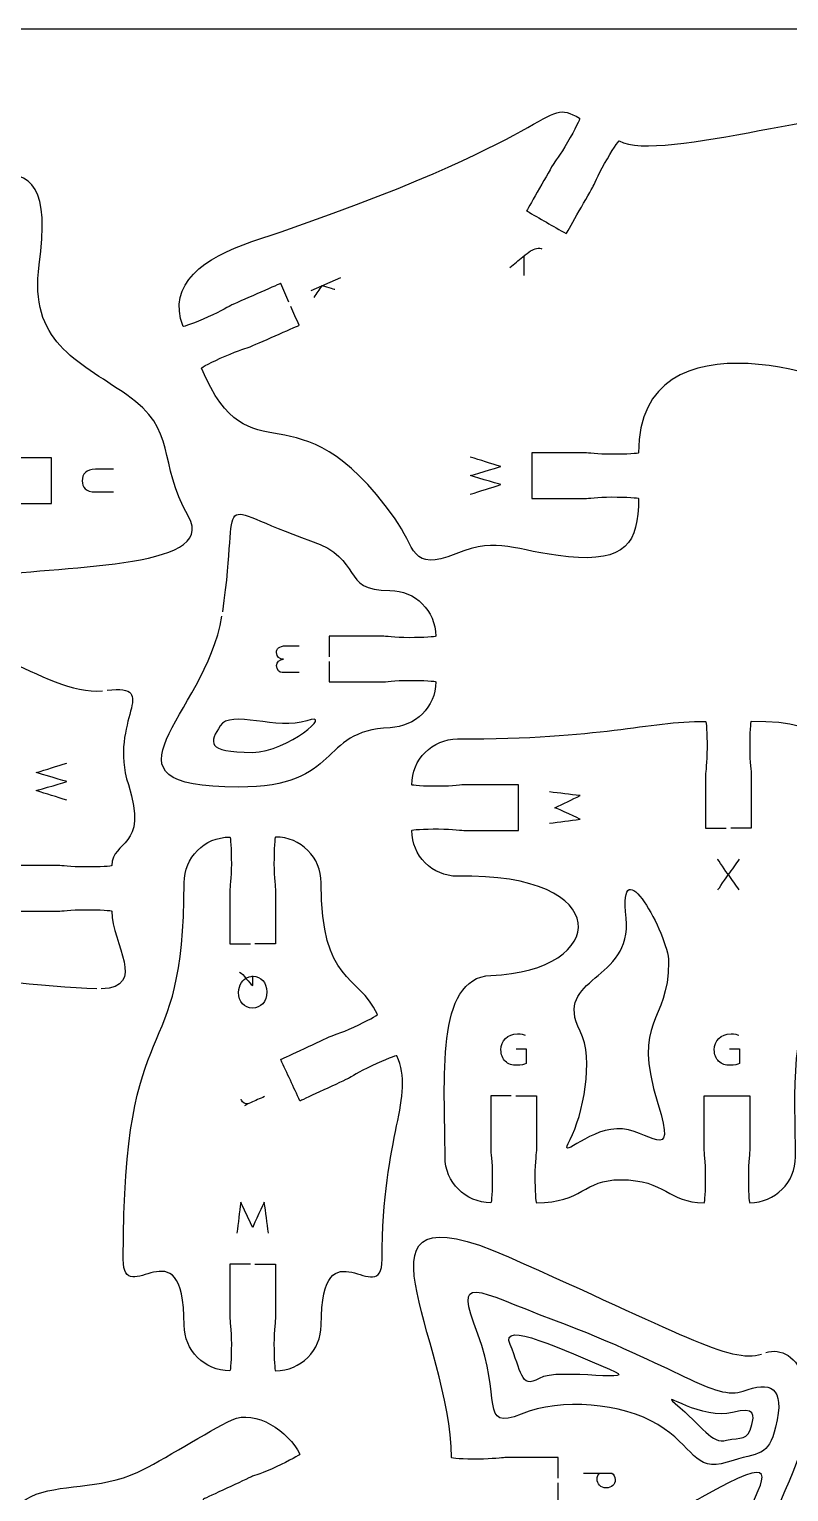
# Model space of a CAD drawing. Extents: x 0 to 300, y 0 to 300.
# Drawn here: x 53.5 to 103.3, y 204.2 to 300.1 of the extents above; entities that cross this region are included whole.
import ezdxf

# ---------------------------------------------------------------- set-up
doc = ezdxf.new("R2010")
doc.units = 0
doc.header["$MEASUREMENT"] = 0
doc.layers.add('DEFAULT', color=7, linetype='CONTINUOUS')

msp = doc.modelspace()

# ---------------------------------------------------------------- linework, layer by layer
at = {"layer": 'DEFAULT', "color": 1}
msp.add_lwpolyline([(294.852, 300.1), (5.151, 300.1)], dxfattribs=at)
at = {"layer": 'DEFAULT', "color": 250}
msp.add_lwpolyline([(71.987, 282.976), (73.937, 283.829)], dxfattribs=at)
at = {"layer": 'DEFAULT', "color": 1}
for points, knots in [([(70.53, 282.201), (70.35, 282.612), (70.17, 283.024), (69.991, 283.435), (69.991, 283.435), (67.585, 282.381), (66.784, 282.028), (66.622, 281.961), (66.106, 281.622), (65.225, 281.234), (64.339, 280.843), (63.602, 280.571), (63.577, 280.62), (62.512, 283.421), (64.942, 285.115), (68.103, 286.173), (89.168, 293.232), (86.994, 295.754), (89.598, 294.266), (89.647, 294.237), (89.295, 293.535), (88.815, 292.696), (88.335, 291.856), (87.947, 291.38), (87.859, 291.228), (87.425, 290.466), (86.12, 288.191), (86.12, 288.191), (86.987, 287.693), (87.855, 287.196), (88.723, 286.699), (88.723, 286.699), (90.028, 288.978), (90.462, 289.736), (90.55, 289.888), (90.766, 290.466), (91.245, 291.306), (91.725, 292.146), (92.156, 292.802), (92.205, 292.773), (94.83, 291.271), (108.031, 295.592), (110.348, 294.266), (110.398, 294.237), (110.048, 293.535), (109.572, 292.696), (109.085, 291.856), (108.697, 291.38), (108.616, 291.228), (108.175, 290.466), (106.873, 288.191), (106.873, 288.191), (107.741, 287.693), (108.609, 287.196), (109.477, 286.699), (109.477, 286.699), (110.779, 288.978), (111.216, 289.736), (111.301, 289.888), (111.52, 290.466), (111.996, 291.306), (112.483, 292.146), (112.906, 292.802), (112.952, 292.773), (115.795, 291.151), (122.653, 283.037), (125.19, 284.406), (128.837, 286.385), (128.513, 282.172), (129.642, 279.297), (130.771, 276.426), (124.47, 277.124), (124.47, 273.328), (124.47, 273.272), (123.69, 273.23), (122.72, 273.23), (121.757, 273.23), (121.147, 273.328), (120.97, 273.328), (119.804, 273.328), (118.637, 273.328), (117.471, 273.328), (117.471, 272.879), (117.471, 272.43), (117.471, 271.981)], [0, 0, 0, 0, 3.819804, 3.819804, 3.819804, 4.819804, 4.819804, 4.819804, 5.819804, 5.819804, 5.819804, 6.819804, 6.819804, 6.819804, 7.819804, 7.819804, 7.819804, 8.819804, 8.819804, 8.819804, 9.819804, 9.819804, 9.819804, 10.819804, 10.819804, 10.819804, 11.819804, 11.819804, 11.819804, 20.326113, 20.326113, 20.326113, 21.326113, 21.326113, 21.326113, 22.326113, 22.326113, 22.326113, 23.326113, 23.326113, 23.326113, 24.326113, 24.326113, 24.326113, 25.326113, 25.326113, 25.326113, 26.326113, 26.326113, 26.326113, 27.326113, 27.326113, 27.326113, 35.832423, 35.832423, 35.832423, 36.832423, 36.832423, 36.832423, 37.832423, 37.832423, 37.832423, 38.832423, 38.832423, 38.832423, 39.832423, 39.832423, 39.832423, 40.832423, 40.832423, 40.832423, 41.832423, 41.832423, 41.832423, 42.832423, 42.832423, 42.832423, 43.832423, 43.832423, 43.832423, 53.752423, 53.752423, 53.752423, 57.572423, 57.572423, 57.572423, 57.572423]), ([(50.157, 264.071), (45.811, 263.235), (47.945, 266.354), (47.945, 269.003), (47.945, 269.056), (48.729, 269.102), (49.695, 269.102), (50.665, 269.102), (51.272, 269.003), (51.449, 269.003), (52.615, 269.003), (53.782, 269.003), (54.948, 269.003), (54.948, 270.003), (54.948, 271.002), (54.948, 272.002), (53.78, 272.002), (52.613, 272.002), (51.445, 272.002), (51.272, 272.002), (50.665, 271.903), (49.695, 271.903), (48.729, 271.903), (47.945, 271.945), (47.945, 272.002), (47.945, 280.218), (42.604, 273.783), (44.806, 282.998), (46.026, 288.11), (43.645, 290.738), (47.945, 290.738), (48.002, 290.738), (48.048, 289.955), (48.048, 288.988), (48.048, 288.022), (47.945, 287.411), (47.945, 287.238), (47.945, 286.072), (47.945, 284.905), (47.945, 283.739), (48.396, 283.739), (48.846, 283.739), (49.297, 283.739)], [0, 0, 0, 0, 1, 1, 1, 2, 2, 2, 3, 3, 3, 12.92, 12.92, 12.92, 21.42, 21.42, 21.42, 31.35, 31.35, 31.35, 32.35, 32.35, 32.35, 33.35, 33.35, 33.35, 34.35, 34.35, 34.35, 35.35, 35.35, 35.35, 36.35, 36.35, 36.35, 37.35, 37.35, 37.35, 47.27, 47.27, 47.27, 51.1, 51.1, 51.1, 51.1]), ([(50.454, 264.128), (55.086, 265.024), (65.972, 264.576), (63.937, 268.146), (61.884, 271.758), (63.252, 273.826), (59.891, 276.129), (56.529, 278.433), (53.481, 279.615), (54.137, 284.656), (54.796, 289.701), (53.851, 290.738), (50.948, 290.738), (50.891, 290.738), (50.845, 289.955), (50.845, 288.988), (50.845, 288.022), (50.948, 287.411), (50.948, 287.238), (50.948, 286.072), (50.948, 284.905), (50.948, 283.739), (50.497, 283.739), (50.047, 283.739), (49.596, 283.739)], [0, 0, 0, 0, 1, 1, 1, 2, 2, 2, 3, 3, 3, 4, 4, 4, 5, 5, 5, 6, 6, 6, 15.92, 15.92, 15.92, 19.75, 19.75, 19.75, 19.75]), ([(117.471, 271.681), (117.471, 271.23), (117.471, 270.78), (117.471, 270.33), (118.637, 270.33), (119.804, 270.33), (120.97, 270.33), (121.147, 270.33), (121.757, 270.429), (122.72, 270.429), (123.69, 270.429), (124.47, 270.383), (124.47, 270.33), (124.47, 267.176), (125.408, 265.698), (120.021, 266.633), (114.638, 267.567), (110.472, 266.569), (110.472, 268.936), (110.472, 271.303), (110.366, 274.164), (108.92, 275.66), (107.477, 277.152), (93.471, 281.978), (93.471, 272.33), (93.471, 272.274), (92.688, 272.228), (91.722, 272.228), (90.755, 272.228), (90.145, 272.33), (89.972, 272.33), (88.805, 272.33), (87.639, 272.33), (86.472, 272.33), (86.472, 271.329), (86.472, 270.329), (86.472, 269.328), (87.639, 269.328), (88.805, 269.328), (89.972, 269.328), (90.145, 269.328), (90.755, 269.43), (91.722, 269.43), (92.688, 269.43), (93.471, 269.384), (93.471, 269.328), (93.471, 266.403), (92.6, 265.14), (88.864, 265.511), (85.128, 265.885), (84.451, 266.887), (81.473, 265.698), (78.5, 264.509), (78.859, 266.1), (77.452, 268.065), (70.897, 277.223), (68.043, 270.263), (64.784, 277.876), (64.766, 277.925), (65.461, 278.281), (66.346, 278.669), (67.232, 279.057), (67.828, 279.213), (67.99, 279.283), (68.791, 279.632), (71.194, 280.687), (71.194, 280.687), (71.012, 281.1), (70.831, 281.513), (70.65, 281.926)], [0, 0, 0, 0, 3.83, 3.83, 3.83, 13.75, 13.75, 13.75, 14.75, 14.75, 14.75, 15.75, 15.75, 15.75, 16.75, 16.75, 16.75, 17.75, 17.75, 17.75, 18.75, 18.75, 18.75, 19.75, 19.75, 19.75, 20.75, 20.75, 20.75, 21.75, 21.75, 21.75, 31.67, 31.67, 31.67, 40.18, 40.18, 40.18, 50.1, 50.1, 50.1, 51.1, 51.1, 51.1, 52.1, 52.1, 52.1, 53.1, 53.1, 53.1, 54.1, 54.1, 54.1, 55.1, 55.1, 55.1, 56.1, 56.1, 56.1, 57.1, 57.1, 57.1, 58.1, 58.1, 58.1, 59.1, 59.1, 59.1, 62.932975, 62.932975, 62.932975, 62.932975]), ([(66.181, 261.902), (67.391, 270.115), (65.189, 268.897), (71.952, 266.566), (75.554, 265.324), (73.779, 263.302), (77.159, 263.302), (78.817, 263.302), (80.158, 261.965), (80.161, 260.307), (80.161, 260.251), (79.378, 260.205), (78.408, 260.205), (77.445, 260.205), (76.834, 260.304), (76.662, 260.304), (75.787, 260.304), (73.162, 260.3), (73.162, 260.3), (73.162, 259.85), (73.162, 259.399), (73.162, 258.949)], [0, 0, 0, 0, 1, 1, 1, 2, 2, 2, 3, 3, 3, 4, 4, 4, 5, 5, 5, 6, 6, 6, 9.83, 9.83, 9.83, 9.83]), ([(57.911, 237.186), (54.588, 237.214), (48.877, 238.23), (46.855, 237.617), (44.799, 236.996), (43.991, 239.991), (43.991, 243.229), (43.991, 246.468), (44.905, 246.711), (44.905, 249.265), (44.905, 249.322), (45.688, 249.368), (46.658, 249.368), (47.624, 249.368), (48.231, 249.265), (48.408, 249.265), (49.574, 249.265), (50.741, 249.265), (51.907, 249.265), (51.907, 250.266), (51.907, 251.267), (51.907, 252.268), (50.741, 252.268), (49.574, 252.268), (48.408, 252.268), (48.231, 252.268), (47.624, 252.165), (46.658, 252.165), (45.688, 252.165), (44.905, 252.211), (44.905, 252.268), (44.905, 254.758), (42.121, 252.268), (42.121, 255.548), (42.121, 259.168), (44.019, 258.995), (45.61, 259.792), (49.226, 261.606), (54.444, 256.374), (58.292, 256.723)], [0, 0, 0, 0, 1, 1, 1, 2, 2, 2, 3, 3, 3, 4, 4, 4, 5, 5, 5, 14.92, 14.92, 14.92, 23.43, 23.43, 23.43, 33.35, 33.35, 33.35, 34.35, 34.35, 34.35, 35.35, 35.35, 35.35, 36.35, 36.35, 36.35, 37.35, 37.35, 37.35, 38.35, 38.35, 38.35, 38.35]), ([(73.162, 258.649), (73.162, 258.2), (73.162, 257.751), (73.162, 257.302), (73.162, 257.302), (75.787, 257.305), (76.662, 257.305), (76.838, 257.305), (77.445, 257.404), (78.411, 257.404), (79.378, 257.407), (80.161, 257.362), (80.165, 257.305), (80.161, 255.647), (78.821, 254.377), (77.163, 254.303), (72.354, 254.095), (74.104, 250.408), (67.211, 250.408), (57.153, 250.408), (65.048, 255.044), (66.135, 261.606)], [0, 0, 0, 0, 3.82, 3.82, 3.82, 4.82, 4.82, 4.82, 5.82, 5.82, 5.82, 6.83, 6.83, 6.83, 7.83, 7.83, 7.83, 8.83, 8.83, 8.83, 9.83, 9.83, 9.83, 9.83]), ([(58.589, 256.755), (62.205, 257.175), (58.638, 254.748), (59.989, 250.571), (61.358, 246.337), (58.906, 246.965), (58.906, 245.268), (58.906, 245.212), (58.123, 245.17), (57.156, 245.17), (56.19, 245.17), (55.58, 245.268), (55.407, 245.268), (54.24, 245.268), (53.074, 245.268), (51.907, 245.268), (51.907, 244.269), (51.907, 243.269), (51.907, 242.27), (53.074, 242.27), (54.24, 242.27), (55.407, 242.27), (55.58, 242.27), (56.19, 242.369), (57.156, 242.369), (58.123, 242.369), (58.906, 242.323), (58.906, 242.27), (58.906, 240.125), (61.28, 237.274), (58.211, 237.186)], [0, 0, 0, 0, 1, 1, 1, 2, 2, 2, 3, 3, 3, 4, 4, 4, 13.92, 13.92, 13.92, 22.42, 22.42, 22.42, 32.34, 32.34, 32.34, 33.34, 33.34, 33.34, 34.34, 34.34, 34.34, 35.34, 35.34, 35.34, 35.34]), ([(85.121, 230.155), (84.671, 230.155), (84.22, 230.155), (83.77, 230.155), (83.77, 228.989), (83.77, 227.822), (83.77, 226.656), (83.77, 226.479), (83.872, 225.873), (83.872, 224.906), (83.872, 223.936), (83.826, 223.156), (83.77, 223.156), (82.112, 223.156), (80.771, 224.497), (80.771, 226.155), (80.771, 231.136), (80.091, 237.924), (83.77, 238.054), (91.552, 238.333), (92.014, 244.803), (81.59, 244.563), (79.928, 244.563), (78.588, 245.903), (78.588, 247.561), (78.588, 247.618), (79.371, 247.664), (80.338, 247.664), (81.304, 247.664), (81.914, 247.561), (82.087, 247.561), (83.254, 247.561), (84.42, 247.561), (85.587, 247.561), (85.587, 248.562), (85.587, 249.563), (85.587, 250.564), (84.42, 250.564), (83.254, 250.564), (82.087, 250.564), (81.914, 250.564), (81.304, 250.461), (80.338, 250.461), (79.371, 250.461), (78.588, 250.507), (78.588, 250.564), (78.588, 252.222), (79.928, 253.562), (81.59, 253.562), (91.217, 253.562), (93.965, 254.719), (97.864, 254.719), (97.92, 254.719), (97.966, 253.936), (97.966, 252.97), (97.966, 252.003), (97.864, 251.396), (97.867, 251.22), (97.867, 250.053), (97.867, 248.887), (97.867, 247.72), (98.316, 247.72), (98.765, 247.72), (99.215, 247.72)], [0, 0, 0, 0, 3.83, 3.83, 3.83, 13.75, 13.75, 13.75, 14.75, 14.75, 14.75, 15.75, 15.75, 15.75, 16.75, 16.75, 16.75, 17.75, 17.75, 17.75, 18.75, 18.75, 18.75, 19.75, 19.75, 19.75, 20.75, 20.75, 20.75, 21.75, 21.75, 21.75, 31.67, 31.67, 31.67, 40.18, 40.18, 40.18, 50.1, 50.1, 50.1, 51.1, 51.1, 51.1, 52.1, 52.1, 52.1, 53.1, 53.1, 53.1, 54.1, 54.1, 54.1, 55.1, 55.1, 55.1, 56.1, 56.1, 56.1, 66.02, 66.02, 66.02, 69.84, 69.84, 69.84, 69.84]), ([(85.421, 230.155), (85.871, 230.155), (86.322, 230.155), (86.772, 230.155), (86.772, 228.989), (86.772, 227.822), (86.772, 226.656), (86.772, 226.479), (86.67, 225.873), (86.67, 224.906), (86.67, 223.936), (86.716, 223.156), (86.772, 223.156), (89.81, 223.16), (89.866, 224.663), (92.268, 224.663), (95.313, 224.663), (95.366, 223.156), (97.772, 223.156), (97.828, 223.156), (97.874, 223.936), (97.874, 224.906), (97.874, 225.873), (97.772, 226.479), (97.772, 226.656), (97.772, 227.822), (97.772, 228.989), (97.772, 230.155), (98.773, 230.155), (99.773, 230.155), (100.774, 230.155), (100.774, 228.989), (100.774, 227.822), (100.774, 226.656), (100.774, 226.479), (100.675, 225.873), (100.675, 224.906), (100.675, 223.936), (100.717, 223.156), (100.774, 223.156), (102.432, 223.156), (103.773, 224.497), (103.773, 226.155), (103.773, 230.222), (103.25, 235.369), (105.907, 238.026), (108.563, 240.682), (108.457, 240.58), (105.992, 243.339), (102.453, 247.293), (111.682, 254.719), (100.866, 254.719), (100.809, 254.719), (100.767, 253.936), (100.767, 252.97), (100.767, 252.003), (100.866, 251.396), (100.866, 251.22), (100.866, 250.053), (100.866, 248.887), (100.866, 247.72), (100.415, 247.72), (99.965, 247.72), (99.515, 247.72)], [0, 0, 0, 0, 3.83, 3.83, 3.83, 13.75, 13.75, 13.75, 14.75, 14.75, 14.75, 15.75, 15.75, 15.75, 16.75, 16.75, 16.75, 17.75, 17.75, 17.75, 18.75, 18.75, 18.75, 19.75, 19.75, 19.75, 29.67, 29.67, 29.67, 38.18, 38.18, 38.18, 48.1, 48.1, 48.1, 49.1, 49.1, 49.1, 50.1, 50.1, 50.1, 51.1, 51.1, 51.1, 52.1, 52.1, 52.1, 53.1, 53.1, 53.1, 54.1, 54.1, 54.1, 55.1, 55.1, 55.1, 56.1, 56.1, 56.1, 66.02, 66.02, 66.02, 69.85, 69.85, 69.85, 69.85]), ([(67.997, 219.135), (67.547, 219.135), (67.097, 219.135), (66.646, 219.135), (66.646, 217.968), (66.646, 216.802), (66.646, 215.635), (66.646, 215.459), (66.749, 214.852), (66.749, 213.885), (66.749, 212.919), (66.703, 212.135), (66.646, 212.135), (64.988, 212.135), (63.648, 213.476), (63.648, 215.134), (63.648, 222.077), (59.651, 215.981), (59.651, 219.452), (59.651, 236.65), (63.648, 231.291), (63.648, 244.132), (63.648, 245.79), (64.988, 247.131), (66.646, 247.131), (66.703, 247.131), (66.749, 246.351), (66.749, 245.381), (66.749, 244.415), (66.646, 243.808), (66.646, 243.631), (66.646, 242.465), (66.646, 241.298), (66.646, 240.132), (67.097, 240.132), (67.547, 240.132), (67.997, 240.132)], [0, 0, 0, 0, 3.83, 3.83, 3.83, 13.75, 13.75, 13.75, 14.75, 14.75, 14.75, 15.75, 15.75, 15.75, 16.75, 16.75, 16.75, 17.75, 17.75, 17.75, 18.75, 18.75, 18.75, 19.75, 19.75, 19.75, 20.75, 20.75, 20.75, 21.75, 21.75, 21.75, 31.67, 31.67, 31.67, 35.5, 35.5, 35.5, 35.5]), ([(68.297, 219.135), (68.748, 219.135), (69.198, 219.135), (69.648, 219.135), (69.648, 217.968), (69.648, 216.802), (69.648, 215.635), (69.648, 215.459), (69.546, 214.852), (69.546, 213.885), (69.546, 212.919), (69.592, 212.135), (69.648, 212.135), (71.306, 212.135), (72.647, 213.476), (72.647, 215.134), (72.647, 222.077), (76.644, 215.981), (76.644, 219.452), (76.644, 227.704), (78.866, 230.067), (77.6, 232.787), (77.575, 232.836), (76.849, 232.544), (75.97, 232.138), (75.095, 231.729), (74.584, 231.38), (74.428, 231.305), (73.635, 230.935), (71.253, 229.827), (71.253, 229.827), (70.831, 230.734), (70.409, 231.641), (69.987, 232.547), (69.987, 232.547), (72.365, 233.655), (73.158, 234.025), (73.317, 234.099), (73.91, 234.265), (74.788, 234.674), (75.663, 235.084), (76.355, 235.454), (76.33, 235.503), (75.063, 238.223), (72.647, 237.454), (72.647, 244.132), (72.647, 245.79), (71.306, 247.135), (69.648, 247.131), (69.592, 247.131), (69.546, 246.351), (69.546, 245.381), (69.546, 244.415), (69.648, 243.808), (69.648, 243.631), (69.648, 242.465), (69.648, 241.298), (69.648, 240.132), (69.198, 240.132), (68.748, 240.132), (68.297, 240.132)], [0, 0, 0, 0, 3.83, 3.83, 3.83, 13.75, 13.75, 13.75, 14.75, 14.75, 14.75, 15.75, 15.75, 15.75, 16.75, 16.75, 16.75, 17.75, 17.75, 17.75, 18.75, 18.75, 18.75, 19.75, 19.75, 19.75, 20.75, 20.75, 20.75, 21.75, 21.75, 21.75, 30.254834, 30.254834, 30.254834, 31.254834, 31.254834, 31.254834, 32.254834, 32.254834, 32.254834, 33.254834, 33.254834, 33.254834, 34.254834, 34.254834, 34.254834, 35.254834, 35.254834, 35.254834, 36.254834, 36.254834, 36.254834, 37.254834, 37.254834, 37.254834, 47.174834, 47.174834, 47.174834, 51.004834, 51.004834, 51.004834, 51.004834]), ([(88.19, 205.094), (88.19, 205.543), (88.19, 205.992), (88.19, 206.442), (87.024, 206.442), (85.857, 206.442), (84.691, 206.442), (84.514, 206.442), (83.908, 206.343), (82.941, 206.343), (81.971, 206.343), (81.191, 206.389), (81.191, 206.442), (81.191, 214.245), (73.642, 224.585), (84.931, 219.604), (95.959, 214.739), (99.518, 212.552), (101.532, 213.229)], [0, 0, 0, 0, 3.82, 3.82, 3.82, 13.74, 13.74, 13.74, 14.74, 14.74, 14.74, 15.74, 15.74, 15.74, 16.74, 16.74, 16.74, 17.74, 17.74, 17.74, 17.74]), ([(101.815, 213.331), (103.787, 213.97), (106.207, 210.978), (103.074, 204.272), (101.289, 200.455), (103.032, 198.585), (98.05, 198.712), (93.069, 198.836), (84.282, 196.437), (78.415, 190.859), (75.677, 188.256), (76.408, 192.736), (74.277, 194.479), (72.146, 196.222), (81.188, 201.094), (81.188, 203.443), (81.188, 203.5), (81.971, 203.542), (82.941, 203.542), (83.908, 203.542), (84.514, 203.443), (84.691, 203.443), (85.857, 203.443), (87.024, 203.443), (88.19, 203.443), (88.19, 203.893), (88.19, 204.344), (88.19, 204.794)], [0, 0, 0, 0, 1, 1, 1, 2, 2, 2, 3, 3, 3, 4, 4, 4, 5, 5, 5, 6, 6, 6, 7, 7, 7, 16.92, 16.92, 16.92, 20.75, 20.75, 20.75, 20.75]), ([(60.427, 189.579), (59.976, 189.579), (59.526, 189.579), (59.076, 189.579), (59.076, 188.412), (59.076, 187.246), (59.076, 186.079), (59.076, 185.903), (59.174, 185.296), (59.174, 184.33), (59.174, 183.363), (59.129, 182.58), (59.072, 182.58), (57.414, 182.58), (56.073, 183.92), (56.073, 185.582), (56.081, 195.245), (53.629, 188.658), (52.373, 194.574), (49.692, 207.2), (55.604, 203.157), (60.607, 205.486), (62.191, 206.223), (65.21, 208.181), (66.798, 208.918), (68.301, 209.62), (70.537, 208.167), (71.239, 206.664), (71.261, 206.615), (70.569, 206.244), (69.694, 205.835), (68.816, 205.426), (68.227, 205.26), (68.064, 205.186), (67.271, 204.815), (64.893, 203.708), (64.893, 203.708), (64.893, 203.708), (64.889, 199.866), (64.889, 198.127)], [0, 0, 0, 0, 3.83, 3.83, 3.83, 13.75, 13.75, 13.75, 14.75, 14.75, 14.75, 15.75, 15.75, 15.75, 16.75, 16.75, 16.75, 17.75, 17.75, 17.75, 18.75, 18.75, 18.75, 19.75, 19.75, 19.75, 20.75, 20.75, 20.75, 21.75, 21.75, 21.75, 22.75, 22.75, 22.75, 23.75, 23.75, 23.75, 24.75, 24.75, 24.75, 24.75])]:
    msp.add_open_spline(points, degree=3, knots=knots, dxfattribs=at)
at = {"layer": 'DEFAULT', "color": 250}
for points, knots in [([(85.023, 284.483), (85.309, 284.717), (85.594, 284.951), (85.88, 285.184), (86.292, 285.522), (86.53, 285.679), (86.764, 285.725), (86.933, 285.759), (87.067, 285.734), (87.13, 285.712)], [0, 0, 0, 0, 3.139734, 3.139734, 3.139734, 4.139734, 4.139734, 4.139734, 5.139734, 5.139734, 5.139734, 5.139734]), ([(72.188, 282.517), (72.361, 282.775), (72.534, 283.033), (72.707, 283.291), (72.768, 283.278), (73.539, 283.05), (73.539, 283.05)], [0, 0, 0, 0, 2.640661, 2.640661, 2.640661, 3.640661, 3.640661, 3.640661, 3.640661]), ([(82.422, 269.612), (83.095, 269.822), (83.769, 270.032), (84.443, 270.241), (84.19, 270.308), (82.422, 270.832), (82.422, 270.832), (82.422, 270.832), (84.19, 271.355), (84.443, 271.422), (83.769, 271.631), (83.095, 271.841), (82.422, 272.05)], [0, 0, 0, 0, 5.999747, 5.999747, 5.999747, 6.999747, 6.999747, 6.999747, 7.999747, 7.999747, 7.999747, 13.999494, 13.999494, 13.999494, 13.999494]), ([(59.016, 271.248), (58.623, 271.248), (58.231, 271.248), (57.838, 271.248), (57.217, 271.248), (56.962, 270.921), (56.962, 270.484), (56.962, 270.07), (57.199, 269.758), (57.826, 269.758), (58.223, 269.758), (58.619, 269.758), (59.016, 269.758)], [0, 0, 0, 0, 3.34, 3.34, 3.34, 4.34, 4.34, 4.34, 5.34, 5.34, 5.34, 8.714, 8.714, 8.714, 8.714]), ([(71.196, 257.925), (70.824, 257.925), (70.453, 257.925), (70.082, 257.925), (69.919, 257.925), (69.711, 258.065), (69.711, 258.381), (69.711, 258.579), (69.94, 258.775), (70.164, 258.797), (69.928, 258.801), (69.711, 258.91), (69.711, 259.244), (69.711, 259.436), (69.837, 259.676), (70.341, 259.676), (70.626, 259.676), (70.911, 259.676), (71.196, 259.676)], [0, 0, 0, 0, 3.156, 3.156, 3.156, 4.156, 4.156, 4.156, 5.156, 5.156, 5.156, 6.156, 6.156, 6.156, 7.156, 7.156, 7.156, 9.578, 9.578, 9.578, 9.578]), ([(55.961, 249.548), (55.287, 249.758), (54.614, 249.967), (53.94, 250.177), (54.192, 250.243), (55.961, 250.767), (55.961, 250.767), (55.961, 250.767), (54.192, 251.291), (53.94, 251.357), (54.614, 251.567), (55.287, 251.776), (55.961, 251.986)], [0, 0, 0, 0, 5.999089, 5.999089, 5.999089, 6.999089, 6.999089, 6.999089, 7.999089, 7.999089, 7.999089, 13.997882, 13.997882, 13.997882, 13.997882]), ([(87.618, 248.033), (88.292, 248.122), (88.965, 248.211), (89.639, 248.299), (89.639, 248.299), (88.191, 249.004), (87.981, 249.055), (88.533, 249.32), (89.086, 249.585), (89.639, 249.85), (88.965, 249.932), (88.292, 250.014), (87.618, 250.095)], [0, 0, 0, 0, 5.778666, 5.778666, 5.778666, 6.778666, 6.778666, 6.778666, 11.992102, 11.992102, 11.992102, 17.763104, 17.763104, 17.763104, 17.763104]), ([(100.079, 245.689), (99.837, 245.349), (99.596, 245.009), (99.354, 244.668), (99.261, 244.789), (98.653, 245.689), (98.653, 245.689)], [0, 0, 0, 0, 3.548245, 3.548245, 3.548245, 4.548245, 4.548245, 4.548245, 4.548245]), ([(98.679, 243.668), (98.679, 243.668), (99.262, 244.556), (99.354, 244.668), (99.587, 244.335), (99.82, 244.002), (100.053, 243.668)], [0, 0, 0, 0, 1, 1, 1, 4.45798, 4.45798, 4.45798, 4.45798]), ([(67.285, 238.267), (67.557, 238.195), (67.914, 237.488), (68.148, 237.408), (68.19, 237.392), (68.142, 238.003), (68.182, 238.003), (68.661, 237.985), (69.072, 237.631), (69.072, 236.981), (69.072, 236.333), (68.676, 235.916), (68.13, 235.916), (67.581, 235.916), (67.225, 236.342), (67.225, 236.939), (67.225, 237.458), (67.539, 237.828), (67.767, 237.912), (67.996, 237.996), (68.148, 238.007), (68.148, 238.007)], [0, 0, 0, 0, 1, 1, 1, 2, 2, 2, 3, 3, 3, 4, 4, 4, 5, 5, 5, 6, 6, 6, 7, 7, 7, 7]), ([(85.433, 233.249), (85.655, 233.249), (85.877, 233.249), (86.099, 233.249), (86.099, 232.925), (86.099, 232.601), (86.099, 232.277), (85.982, 232.235), (85.751, 232.166), (85.478, 232.166), (85.172, 232.166), (84.92, 232.244), (84.723, 232.433), (84.549, 232.601), (84.441, 232.871), (84.441, 233.186), (84.444, 233.789), (84.857, 234.229), (85.535, 234.229), (85.769, 234.229), (85.952, 234.178), (86.039, 234.136)], [0, 0, 0, 0, 1.887, 1.887, 1.887, 4.641, 4.641, 4.641, 5.641, 5.641, 5.641, 6.641, 6.641, 6.641, 7.641, 7.641, 7.641, 8.641, 8.641, 8.641, 9.641, 9.641, 9.641, 9.641]), ([(99.435, 233.249), (99.657, 233.249), (99.879, 233.249), (100.1, 233.249), (100.1, 232.925), (100.1, 232.601), (100.1, 232.277), (99.983, 232.235), (99.753, 232.166), (99.48, 232.166), (99.174, 232.166), (98.922, 232.244), (98.724, 232.433), (98.55, 232.601), (98.442, 232.871), (98.442, 233.186), (98.445, 233.789), (98.859, 234.229), (99.537, 234.229), (99.771, 234.229), (99.953, 234.178), (100.041, 234.136)], [0, 0, 0, 0, 1.887, 1.887, 1.887, 4.641, 4.641, 4.641, 5.641, 5.641, 5.641, 6.641, 6.641, 6.641, 7.641, 7.641, 7.641, 8.641, 8.641, 8.641, 9.641, 9.641, 9.641, 9.641]), ([(67.86, 229.642), (67.655, 229.623), (67.478, 229.718), (67.406, 229.88), (67.394, 229.907), (67.388, 229.927), (67.384, 229.952)], [0, 0, 0, 0, 1, 1, 1, 2, 2, 2, 2]), ([(68.925, 230.116), (68.621, 229.981), (68.317, 229.846), (68.013, 229.71), (67.857, 229.641), (67.724, 229.578), (67.604, 229.515)], [0, 0, 0, 0, 2.830076, 2.830076, 2.830076, 3.830076, 3.830076, 3.830076, 3.830076]), ([(69.18, 221.168), (69.091, 221.841), (69.002, 222.515), (68.913, 223.189), (68.913, 223.189), (68.208, 221.74), (68.157, 221.53), (67.892, 222.083), (67.627, 222.636), (67.362, 223.189), (67.28, 222.515), (67.199, 221.841), (67.117, 221.168)], [0, 0, 0, 0, 5.778666, 5.778666, 5.778666, 6.778666, 6.778666, 6.778666, 11.992102, 11.992102, 11.992102, 17.763104, 17.763104, 17.763104, 17.763104]), ([(89.858, 205.432), (89.858, 205.432), (91.578, 205.426), (91.716, 205.432), (91.854, 205.339), (91.936, 205.191), (91.936, 204.986), (91.936, 204.682), (91.704, 204.454), (91.36, 204.454), (90.954, 204.454), (90.753, 204.729), (90.753, 205.025), (90.753, 205.191), (90.818, 205.357), (90.93, 205.432)], [0, 0, 0, 0, 1, 1, 1, 2, 2, 2, 3, 3, 3, 4, 4, 4, 5, 5, 5, 5])]:
    msp.add_open_spline(points, degree=3, knots=knots, dxfattribs=at)
msp.add_open_spline([(85.956, 283.948), (85.956, 283.948), (85.958, 285.178), (85.98, 285.265)], degree=3, dxfattribs=at)
at = {"layer": 'DEFAULT', "color": 3}
for points, knots in [([(68.141, 252.687), (64.991, 252.684), (65.354, 253.351), (66.018, 254.43), (66.682, 255.51), (69.805, 254.098), (71.699, 254.762), (73.592, 255.427), (70.432, 252.689), (68.141, 252.687)], [0, 0, 0, 0, 1, 1, 1, 2, 2, 2, 3, 3, 3, 3]), ([(91.566, 212.242), (88.647, 213.441), (84.289, 215.54), (85.036, 213.859), (85.783, 212.178), (85.703, 210.89), (86.939, 211.637), (88.174, 212.384), (94.08, 211.21), (91.566, 212.242)], [0, 0, 0, 0, 1, 1, 1, 2, 2, 2, 3, 3, 3, 3]), ([(100.905, 208.607), (100.591, 207.476), (100.236, 207.825), (99.24, 207.576), (98.244, 207.327), (97.723, 208.45), (95.862, 210.001), (94.741, 210.935), (97.746, 208.846), (99.639, 209.399), (101.168, 209.846), (101.053, 209.141), (100.905, 208.607)], [0, 0, 0, 0, 1, 1, 1, 2, 2, 2, 3, 3, 3, 4, 4, 4, 4])]:
    msp.add_open_spline(points, degree=3, knots=knots, dxfattribs=at)
at = {"layer": 'DEFAULT', "color": 5}
for points, knots in [([(94.736, 229.666), (92.993, 235.269), (95.441, 234.854), (95.441, 238.938), (95.441, 240.721), (92.104, 246.724), (92.648, 241.813), (93.108, 237.658), (87.785, 237.986), (89.641, 234.398), (90.585, 232.572), (89.809, 228.878), (88.973, 227.301), (88.137, 225.724), (89.967, 227.923), (92.04, 228.006), (94.113, 228.089), (96.061, 225.408), (94.736, 229.666)], [0, 0, 0, 0, 1, 1, 1, 2, 2, 2, 3, 3, 3, 4, 4, 4, 5, 5, 5, 6, 6, 6, 6]), ([(87.893, 215.479), (82.664, 217.434), (81.301, 218.653), (82.919, 214.544), (84.538, 210.435), (82.962, 208.137), (85.777, 209.296), (88.394, 210.373), (92.376, 210.02), (94.742, 208.607), (97.107, 207.194), (97.107, 205.456), (99.286, 206.141), (101.465, 206.826), (101.963, 206.473), (102.461, 208.445), (103.148, 211.164), (102.049, 211.435), (100.344, 210.81), (98.477, 210.125), (96.088, 212.416), (87.893, 215.479)], [0, 0, 0, 0, 1, 1, 1, 2, 2, 2, 3, 3, 3, 4, 4, 4, 5, 5, 5, 6, 6, 6, 7, 7, 7, 7]), ([(84.345, 197.488), (78.646, 194.853), (77.621, 191.636), (77.559, 193.192), (77.497, 194.749), (77.684, 194.873), (76.314, 195.247), (74.944, 195.62), (83.229, 198.961), (84.191, 201.202), (85.154, 203.443), (87.333, 199.686), (91.691, 201.077), (96.049, 202.468), (95.919, 202.897), (97.626, 203.85), (102.918, 206.805), (101.797, 205.36), (100.469, 202.364), (99.622, 200.455), (99.722, 200.414), (96.236, 200.476), (92.749, 200.538), (89.356, 199.805), (84.345, 197.488)], [0, 0, 0, 0, 1, 1, 1, 2, 2, 2, 3, 3, 3, 4, 4, 4, 5, 5, 5, 6, 6, 6, 7, 7, 7, 8, 8, 8, 8])]:
    msp.add_open_spline(points, degree=3, knots=knots, dxfattribs=at)

doc.saveas('drawing.dxf')
